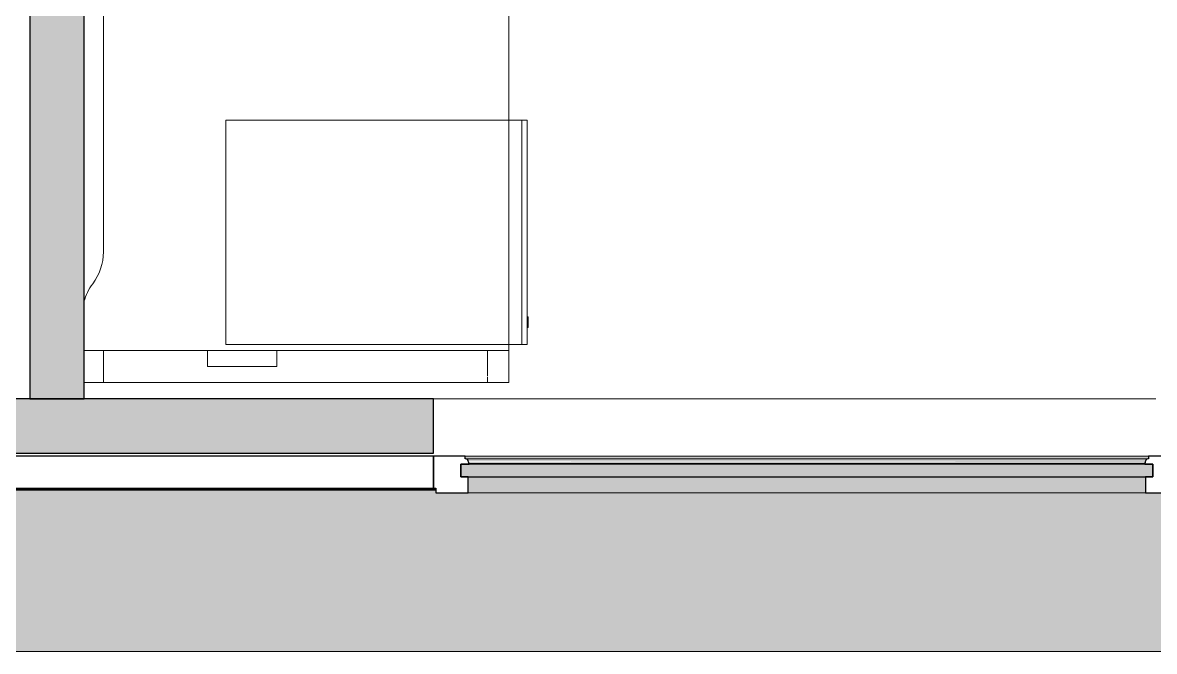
# Model space of a CAD drawing. Header units: millimetres. Extents: x 79795 to 317870, y -36033 to 97293.
# Drawn here: x 217311 to 219433, y 8896 to 10074 of the extents above; entities that cross this region are included whole.
import ezdxf

# ---------------------------------------------------------------- set-up
doc = ezdxf.new("R2010")
doc.units = ezdxf.units.MM
doc.header["$MEASUREMENT"] = 0
for name, color, linetype, lineweight in [('CSM-STL-XX-ZZ-M3-A-XXXX-00001_detached _19_04_21__rvt-1-Level 4$0$A-GLAZ', 7, 'CONTINUOUS', 9), ('CSM-STL-XX-ZZ-M3-A-XXXX-00001_detached _19_04_21__rvt-1-Level 4$0$A-WALL-PATT', 7, 'CONTINUOUS', 9), ('CSM-STL-XX-ZZ-M3-A-XXXX-00001_detached _19_04_21__rvt-1-Level 4$0$I-WALL', 7, 'CONTINUOUS', 9), ('I-FURN', 8, 'CONTINUOUS', 9)]:
    doc.layers.add(name, color=color, linetype=linetype, lineweight=lineweight)

msp = doc.modelspace()

# ---------------------------------------------------------------- hatches: boundary and pattern name
at = {"layer": 'CSM-STL-XX-ZZ-M3-A-XXXX-00001_detached _19_04_21__rvt-1-Level 4$0$A-GLAZ'}
h = msp.add_hatch(color=256, dxfattribs=at)
h.paths.add_polyline_path([(215433.4, 9255.5), (215430.6, 9257.2), (215431.9, 9256.1), (215433, 9255.6)], flags=0)
h.paths.add_polyline_path([(212722.4, 9255.5), (212719.6, 9257.2), (212720.9, 9256.1), (212722, 9255.6)], flags=0)
h.paths.add_polyline_path([(218145.4, 9255.5), (218142.6, 9257.2), (218143.9, 9256.1), (218145, 9255.6)], flags=0)
h.paths.add_polyline_path([(220856.4, 9255.5), (220853.6, 9257.2), (220854.9, 9256.1), (220856, 9255.6)], flags=0)
for points in [[(219418.8, 9257.2), (219422.6, 9257.2), (219422.6, 9262.2), (218141, 9262.2), (218141, 9257.2), (219416.8, 9257.2)], [(218384.8, 9252.3), (219416.8, 9252.3), (219418.6, 9255.9), (219418.8, 9257.2), (218143.9, 9256.7), (218146.6, 9253.6), (218147.3, 9252.3)], [(218982.8, 9248.3), (219415.4, 9248.3), (219416.6, 9252.3), (218147, 9251.2), (218148.3, 9248.3), (218384.8, 9248.3)], [(218133.1, 9223.3), (219430.6, 9223.3), (219430.6, 9247.2), (218133.1, 9247.2)], [(219415.4, 9247.2), (219415.4, 9248.3), (218982.8, 9247.2)], [(219416.6, 9193.3), (219416.6, 9223.3), (218147, 9223.3), (218147, 9193.3), (218982.8, 9193.3)], [(222292.8, 8896.3), (222292.8, 8933.3), (222192.8, 8933.3), (222192.8, 9198), (222188.5, 9198), (222188.5, 9193.3), (220797.2, 9193.3), (220797.2, 9198), (219477.5, 9198), (219477.5, 9193.3), (218086.2, 9193.3), (218086.2, 9198), (216765.5, 9198), (216765.5, 9193.3), (215374.2, 9193.3), (215374.2, 9198), (214054.5, 9198), (214054.5, 9193.3), (212663.2, 9193.3), (212663.2, 9198), (212658.8, 9198), (212658.8, 8896.3), (222192.8, 8896.3)]]:
    msp.add_hatch(color=256, dxfattribs=at).paths.add_polyline_path(points, flags=0)
h = msp.add_hatch(color=256, dxfattribs=at)
h.paths.add_polyline_path([(222192.8, 9198), (222192.8, 9200.1), (222188.5, 9200.1), (222188.5, 9198)], flags=0)
h.paths.add_polyline_path([(220787.5, 9198), (220797.2, 9198), (220797.2, 9200.1), (219477.5, 9200.1), (219477.5, 9198), (220776.7, 9198)], flags=0)
h.paths.add_polyline_path([(218076.5, 9198), (218086.2, 9198), (218086.2, 9200.1), (216765.5, 9200.1), (216765.5, 9198), (217786.8, 9198)], flags=0)
h.paths.add_polyline_path([(215364.5, 9198), (215374.2, 9198), (215374.2, 9200.1), (214054.5, 9200.1), (214054.5, 9198), (214199, 9198)], flags=0)
h.paths.add_polyline_path([(212658.8, 9198), (212663.2, 9198), (212663.2, 9200.1), (212658.8, 9200.1)], flags=0)
at = {"layer": 'CSM-STL-XX-ZZ-M3-A-XXXX-00001_detached _19_04_21__rvt-1-Level 4$0$A-WALL-PATT'}
for points in [[(217324.8, 9369.3), (217426.8, 9369.3), (217426.8, 13505.3), (217324.8, 13505.3), (217324.8, 9698)], [(217979.8, 9267.3), (217979.8, 9369.3), (216871.8, 9369.3), (216871.8, 9267.3), (217786.8, 9267.3)], [(218081.8, 9267.3), (218081.8, 9369.3), (217979.8, 9369.3), (217979.8, 9267.3)]]:
    msp.add_hatch(color=256, dxfattribs=at).paths.add_polyline_path(points, flags=0)

# ---------------------------------------------------------------- linework, layer by layer
at = {"layer": 'CSM-STL-XX-ZZ-M3-A-XXXX-00001_detached _19_04_21__rvt-1-Level 4$0$A-GLAZ', "lineweight": 30}
for p, q in [((218081.8, 9262.2), (216769.8, 9262.2)), ((218081.8, 9202.3), (218081.8, 9262.2)), ((218141, 9262.2), (218081.8, 9262.2)), ((218081.8, 9262.2), (218081.8, 9202.3)), ((218141, 9257.2), (218141, 9262.2)), ((218142.6, 9257.2), (218141, 9257.2)), ((219422.6, 9257.2), (219421.1, 9257.2)), ((219422.6, 9262.2), (219422.6, 9257.2)), ((219481.8, 9262.2), (219422.6, 9262.2)), ((219430.6, 9247.2), (218133.1, 9247.2)), ((218133.1, 9247.2), (218133.1, 9223.3)), ((218133.1, 9223.3), (218133.1, 9247.2)), ((218133.1, 9247.2), (218148.3, 9247.2)), ((218148.3, 9247.2), (218148.3, 9248.3)), ((219415.4, 9248.3), (219415.4, 9247.2)), ((219415.4, 9247.2), (219430.6, 9247.2)), ((219430.6, 9223.3), (219430.6, 9247.2)), ((219430.6, 9247.2), (219430.6, 9223.3)), ((218133.1, 9223.3), (219430.6, 9223.3)), ((218147, 9223.3), (218133.1, 9223.3)), ((218147, 9193.3), (218147, 9223.3)), ((219430.6, 9223.3), (219416.6, 9223.3)), ((219416.6, 9223.3), (219416.6, 9193.3)), ((216769.8, 9202.3), (218081.8, 9202.3)), ((218081.8, 9202.3), (218086.2, 9202.3)), ((218086.2, 9202.3), (218086.2, 9193.3)), ((218086.2, 9193.3), (218147, 9193.3)), ((219416.6, 9193.3), (219477.5, 9193.3))]:
    msp.add_line(p, q, dxfattribs=at)
at = {"layer": 'CSM-STL-XX-ZZ-M3-A-XXXX-00001_detached _19_04_21__rvt-1-Level 4$0$A-GLAZ'}
for p, q in [((219422.6, 9262.2), (218141, 9262.2)), ((218141, 9257.2), (218142.6, 9257.2)), ((218142.6, 9257.2), (219421.1, 9257.2)), ((219421.1, 9257.2), (219422.6, 9257.2)), ((218148.3, 9248.3), (219415.4, 9248.3)), ((216765.5, 9200.1), (218086.2, 9200.1)), ((216765.5, 9198), (218086.2, 9198)), ((218147, 9193.3), (219416.6, 9193.3)), ((212658.8, 8896.3), (222292.8, 8896.3))]:
    msp.add_line(p, q, dxfattribs=at)
at = {"layer": 'CSM-STL-XX-ZZ-M3-A-XXXX-00001_detached _19_04_21__rvt-1-Level 4$0$A-GLAZ', "lineweight": 30}
for centre, radius, start, end in [((218141.5, 9252), 5.36, 3.4261, 78.0476), ((218154.2, 9252.7), 7.4, 183.4261, 216.5739), ((219409.5, 9252.7), 7.4, 323.4261, 356.5739), ((219422.2, 9252), 5.36, 101.9524, 176.5739)]:
    msp.add_arc(centre, radius, start, end, dxfattribs=at)
at = {"layer": 'CSM-STL-XX-ZZ-M3-A-XXXX-00001_detached _19_04_21__rvt-1-Level 4$0$A-GLAZ'}
for points, knots in [([(218145, 9255.9), (218145, 9256), (218144.8, 9256.1), (218144.5, 9256.4), (218144.1, 9256.7), (218143.4, 9257), (218142.9, 9257.1), (218142.6, 9257.2)], [0.6, 0.6, 0.6, 0.6, 0.625, 0.7, 0.775, 0.85, 1, 1, 1, 1]), ([(218146.8, 9252.3), (218146.8, 9252.7), (218146.7, 9253.4), (218146.4, 9254.2), (218146.1, 9254.6), (218146, 9254.8), (218146, 9254.9)], [0, 0, 0, 0, 0.2, 0.3, 0.35, 0.4, 0.4, 0.4, 0.4]), ([(219417.7, 9254.9), (219417.6, 9254.7), (219417.4, 9254.3), (219417, 9253.4), (219416.9, 9252.7), (219416.8, 9252.3)], [-0.4, -0.4, -0.4, -0.4, -0.3, -0.2, 0, 0, 0, 0]), ([(219421.1, 9257.2), (219420.6, 9257.1), (219420, 9256.9), (219419.2, 9256.4), (219418.8, 9256.1), (219418.6, 9255.9)], [-1, -1, -1, -1, -0.8, -0.7, -0.6, -0.6, -0.6, -0.6])]:
    msp.add_open_spline(points, degree=3, knots=knots, dxfattribs=at)
for points in [[(218148.3, 9248.3), (218148, 9248.7), (218147.7, 9249.1), (218147.5, 9249.5)], [(219416.1, 9249.5), (219415.9, 9249.1), (219415.7, 9248.7), (219415.4, 9248.3)]]:
    msp.add_open_spline(points, degree=3, dxfattribs=at)
at = {"layer": 'CSM-STL-XX-ZZ-M3-A-XXXX-00001_detached _19_04_21__rvt-1-Level 4$0$I-WALL', "lineweight": 30}
for p, q in [((217324.8, 13505.3), (217324.8, 9369.3)), ((217426.8, 9369.3), (217426.8, 13505.3)), ((217979.8, 9369.3), (216871.8, 9369.3)), ((217324.8, 9369.3), (217426.8, 9369.3)), ((218081.8, 9369.3), (217979.8, 9369.3)), ((218081.8, 9267.3), (218081.8, 9369.3)), ((216871.8, 9267.3), (217979.8, 9267.3)), ((217979.8, 9267.3), (218081.8, 9267.3))]:
    msp.add_line(p, q, dxfattribs=at)
at = {"layer": 'CSM-STL-XX-ZZ-M3-A-XXXX-00001_detached _19_04_21__rvt-1-Level 4$0$I-WALL'}
msp.add_line((218081.8, 9369.3), (219436.1, 9369.3), dxfattribs=at)
at = {"layer": 'I-FURN'}
for p, q in [((218222.8, 9399.8), (218222.8, 10999.8)), ((218222.8, 10999.8), (218222.8, 9399.8)), ((217462.8, 10477.1), (217462.8, 9644.8)), ((217462.8, 9644.8), (217462.8, 10477.1)), ((217692.1, 9891.4), (217692.1, 9471.4)), ((218222.8, 9891.4), (217692.1, 9891.4)), ((218247.1, 9891.4), (218222.8, 9891.4)), ((218257.1, 9891.4), (218247.1, 9891.4)), ((218247.1, 9891.4), (218247.1, 9471.4)), ((218247.1, 9471.4), (218247.1, 9891.4)), ((218257.1, 9471.4), (218257.1, 9891.4)), ((218259.1, 9523), (218257.1, 9523)), ((218259.1, 9523), (218259.1, 9503)), ((218259.1, 9503), (218259.1, 9523)), ((218257.1, 9503), (218259.1, 9503)), ((217692.1, 9471.4), (218222.8, 9471.4)), ((218222.8, 9471.4), (218247.1, 9471.4)), ((218247.1, 9471.4), (218257.1, 9471.4)), ((217462.8, 9459.8), (217426.8, 9459.8)), ((217426.8, 9459.8), (217657.8, 9459.8)), ((217786.8, 9459.8), (217462.8, 9459.8)), ((217462.8, 9399.8), (217462.8, 9459.8)), ((217462.8, 9399.8), (217462.8, 9459.8)), ((217657.8, 9459.8), (217787.8, 9459.8)), ((217657.8, 9429.8), (217657.8, 9459.8)), ((217657.8, 9429.8), (217657.8, 9459.8)), ((218182.8, 9459.8), (217787.8, 9459.8)), ((217787.8, 9459.8), (218222.8, 9459.8)), ((217787.8, 9459.8), (217787.8, 9429.8)), ((217787.8, 9429.8), (217787.8, 9459.8)), ((218222.8, 9459.8), (218182.8, 9459.8)), ((218182.8, 9412.7), (218182.8, 9459.8)), ((218182.8, 9412.7), (218182.8, 9459.8)), ((218222.8, 9459.8), (218222.8, 9399.8)), ((218222.8, 9399.8), (218222.8, 9459.8)), ((217787.8, 9429.8), (217657.8, 9429.8)), ((217657.8, 9429.8), (217787.8, 9429.8)), ((218182.8, 9399.8), (218182.8, 9410.4)), ((218182.8, 9399.8), (218182.8, 9410.4)), ((217426.8, 9399.8), (217462.8, 9399.8)), ((218222.8, 9399.8), (217426.8, 9399.8)), ((217426.8, 9399.8), (218222.8, 9399.8)), ((218222.8, 9399.8), (217426.8, 9399.8)), ((217462.8, 9399.8), (218182.8, 9399.8)), ((218182.8, 9399.8), (218222.8, 9399.8))]:
    msp.add_line(p, q, dxfattribs=at)
for centre, start, end in [((217362.8, 9644.8), 323.1301, 0), ((217362.8, 9644.8), 323.1301, 0), ((217522.8, 9524.8), 143.1301, 164.6089), ((217522.8, 9524.8), 143.1301, 164.6089)]:
    msp.add_arc(centre, 100, start, end, dxfattribs=at)

doc.saveas('drawing.dxf')
